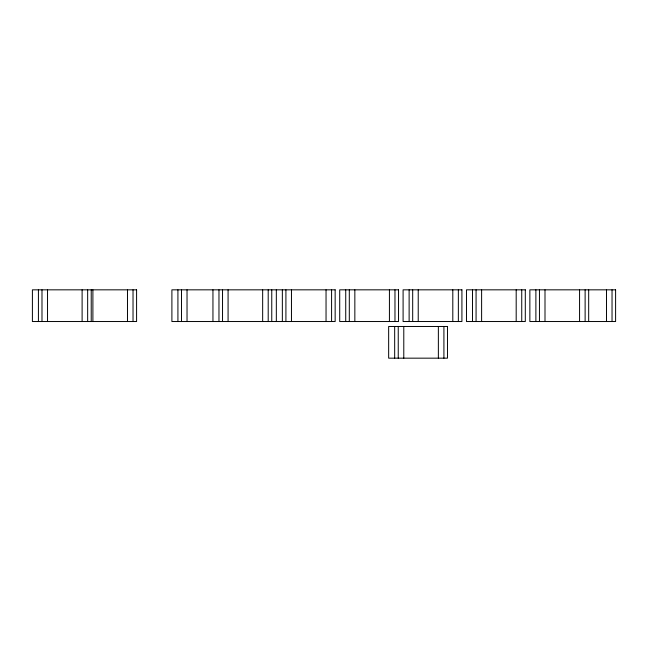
<?xml version="1.0" encoding="UTF-8"?>
<svg xmlns="http://www.w3.org/2000/svg" width="648" height="648" viewBox="0 0 648 648"><rect width="100%" height="100%" fill="white"/><g stroke="black" fill="none" stroke-linecap="round" stroke-linejoin="round"><path stroke-width="0.97" d="M612.036 289.834L612.036 321.529M606.488 289.834L606.488 321.529M588.684 289.834L588.684 321.529M585.12 289.834L585.12 321.529M579.571 289.834L579.571 321.529M545 289.834L545 321.529M539.452 289.834L539.452 321.529M535.888 289.834L535.888 321.529M521.737 289.834L521.737 321.529M516.189 289.834L516.189 321.529M481.618 289.834L481.618 321.529M476.069 289.834L476.069 321.529M472.505 289.834L472.505 321.529M458.355 289.834L458.355 321.529M452.806 289.834L452.806 321.529M443.912 326.471L443.912 358.166M438.364 326.471L438.364 358.166M418.227 289.834L418.227 321.529M412.687 289.834L412.687 321.529M409.123 289.834L409.123 321.529M403.785 326.471L403.785 358.166M398.245 326.471L398.245 358.166M394.972 289.834L394.972 321.529M394.673 326.471L394.673 358.166M389.424 289.834L389.424 321.529M354.845 289.834L354.845 321.529M349.304 289.834L349.304 321.529M345.732 289.834L345.732 321.529M331.582 289.834L331.582 321.529M326.041 289.834L326.041 321.529M291.462 289.834L291.462 321.529M285.914 289.834L285.914 321.529M282.35 289.834L282.35 321.529M276.332 289.834L276.332 321.529M271.763 289.834L271.763 321.529M268.199 289.834L268.199 321.529M262.659 289.834L262.659 321.529M228.08 289.834L228.08 321.529M222.531 289.834L222.531 321.529M218.967 289.834L218.967 321.529M212.949 289.834L212.949 321.529M187.029 289.834L187.029 321.529M181.489 289.834L181.489 321.529M177.917 289.834L177.917 321.529M133.026 289.834L133.026 321.529M127.478 289.834L127.478 321.529M92.899 289.834L92.899 321.529M91.222 289.834L91.222 321.529M87.658 289.834L87.658 321.529M82.11 289.834L82.11 321.529M47.531 289.834L47.531 321.529M41.99 289.834L41.99 321.529M38.418 289.834L38.418 321.529M136.59 289.834L32.4 289.834L32.4 321.529L136.59 321.529L136.59 289.834M335.154 289.834L171.898 289.834L171.898 321.529L335.154 321.529L335.154 289.834M398.536 289.834L339.714 289.834L339.714 321.529L398.536 321.529L398.536 289.834M461.919 289.834L403.096 289.834L403.096 321.529L461.919 321.529L461.919 289.834M525.301 289.834L466.479 289.834L466.479 321.529L525.301 321.529L525.301 289.834M615.6 289.834L529.861 289.834L529.861 321.529L615.6 321.529L615.6 289.834M447.476 326.471L388.654 326.471L388.654 358.166L447.476 358.166L447.476 326.471"/></g></svg>
